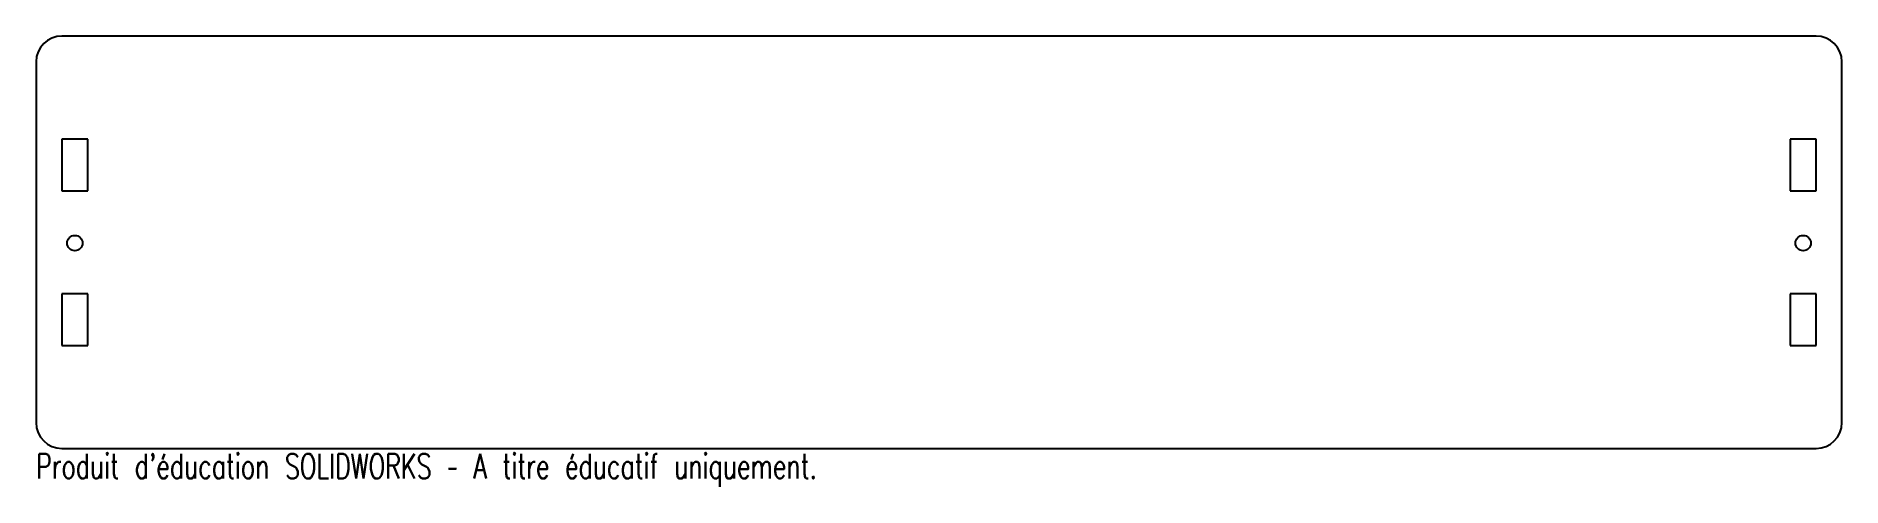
# Model space of a CAD drawing. Header units: millimetres. Extents: x -97 to 253, y -35 to 52.
import ezdxf

# ---------------------------------------------------------------- set-up
doc = ezdxf.new("R2010")
doc.units = ezdxf.units.MM
doc.styles.add('SLDTEXTSTYLE0', font='TXT', dxfattribs={"width": 0.7, "bigfont": 'bigfont'})

msp = doc.modelspace()

# ---------------------------------------------------------------- linework, layer by layer
at = {"color": 7, "linetype": 'Continuous', "lineweight": 25}
for p, q in [((248.37, 52.46), (-91.63, 52.46)), ((-96.63, 47.46), (-96.63, -22.54)), ((253.37, -22.54), (253.37, 47.46)), ((-91.63, 32.46), (-91.63, 22.46)), ((-86.63, 32.46), (-91.63, 32.46)), ((-86.63, 22.46), (-86.63, 32.46)), ((248.37, 32.46), (243.37, 32.46)), ((243.37, 32.46), (243.37, 22.46)), ((248.37, 22.46), (248.37, 32.46)), ((-91.63, 22.46), (-86.63, 22.46)), ((243.37, 22.46), (248.37, 22.46)), ((-91.63, 2.46), (-91.63, -7.54)), ((-86.63, 2.46), (-91.63, 2.46)), ((-86.63, -7.54), (-86.63, 2.46)), ((248.37, 2.46), (243.37, 2.46)), ((243.37, 2.46), (243.37, -7.54)), ((248.37, -7.54), (248.37, 2.46)), ((-91.63, -7.54), (-86.63, -7.54)), ((243.37, -7.54), (248.37, -7.54)), ((-91.63, -27.54), (248.37, -27.54))]:
    msp.add_line(p, q, dxfattribs=at)
for centre in [(-89.13, 12.3), (245.87, 12.3)]:
    msp.add_circle(centre, 1.5, dxfattribs=at)
for centre, start, end in [((-91.63, 47.46), 90, 180), ((248.37, 47.46), 0, 90), ((-91.63, -22.54), 180, 270), ((248.37, -22.54), 270, 0)]:
    msp.add_arc(centre, 5, start, end, dxfattribs=at)

# ---------------------------------------------------------------- texts
at = {"color": 7, "linetype": 'Continuous', "insert": (-96.63, -28.56), "char_height": 4.8336, "attachment_point": 1, "style": 'SLDTEXTSTYLE0'}
msp.add_mtext("Produit d'éducation SOLIDWORKS – A titre éducatif uniquement.", dxfattribs=at)

doc.saveas('drawing.dxf')
